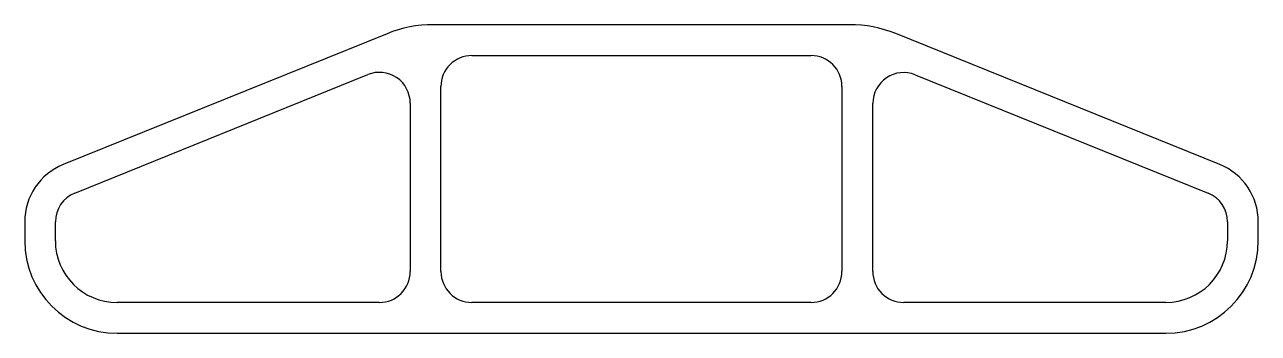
# Model space of a CAD drawing. Extents: x 1.7 to 81.7, y 1.6 to 21.6.
import ezdxf

# ---------------------------------------------------------------- set-up
doc = ezdxf.new("R2010")
doc.units = 0
doc.layers.get('0').update_dxf_attribs({"linetype": 'CONTINUOUS'})

msp = doc.modelspace()

# ---------------------------------------------------------------- linework, layer by layer
for p, q in [((55.175, 21.638), (28.175, 21.638)), ((25.178, 21.056), (4.178, 12.571)), ((79.174, 12.579), (58.169, 21.057)), ((30.678, 19.638), (52.671, 19.638)), ((4.928, 10.726), (23.931, 18.404)), ((28.673, 5.643), (28.673, 17.633)), ((54.676, 17.633), (54.676, 5.644)), ((59.425, 18.393), (78.413, 10.729)), ((26.68, 16.549), (26.68, 5.644)), ((56.676, 5.643), (56.676, 16.538)), ((1.677, 8.862), (1.677, 7.643)), ((3.665, 7.638), (3.665, 8.853)), ((79.677, 8.856), (79.677, 7.638)), ((81.677, 7.643), (81.677, 8.869)), ((24.675, 3.639), (7.665, 3.638)), ((52.671, 3.639), (30.678, 3.638)), ((75.677, 3.639), (58.681, 3.638)), ((7.682, 1.639), (75.672, 1.639))]:
    msp.add_line(p, q)
for centre, radius, start, end in [((28.175, 13.638), 8, 90.00001, 111.99997), ((55.175, 13.638), 8, 68.02047, 90.00001), ((30.678, 17.633), 2.005, 90, 180.00015), ((52.671, 17.633), 2.005, 359.99957, 90), ((24.68, 16.549), 2, 359.99999, 112.00002), ((58.676, 16.538), 2, 68.02062, 179.99976), ((5.677, 8.862), 4, 111.99997, 180.00106), ((77.677, 8.87), 4, 359.99676, 68.02047), ((5.685, 8.853), 2.02, 112.00002, 180.00271), ((77.657, 8.856), 2.02, 359.99835, 68.02062), ((7.682, 7.644), 6.005, 180.00106, 270), ((7.665, 7.638), 4, 180.00271, 270.00018), ((75.672, 7.644), 6.005, 270, 359.99676), ((75.677, 7.639), 4, 270.00024, 359.99835), ((24.675, 5.644), 2.005, 270.00018, 359.99999), ((30.678, 5.643), 2.005, 180.00015, 270.00014), ((52.671, 5.644), 2.005, 270.00014, 359.99957), ((58.681, 5.643), 2.005, 179.99976, 270.00024)]:
    msp.add_arc(centre, radius, start, end)

doc.saveas('drawing.dxf')
